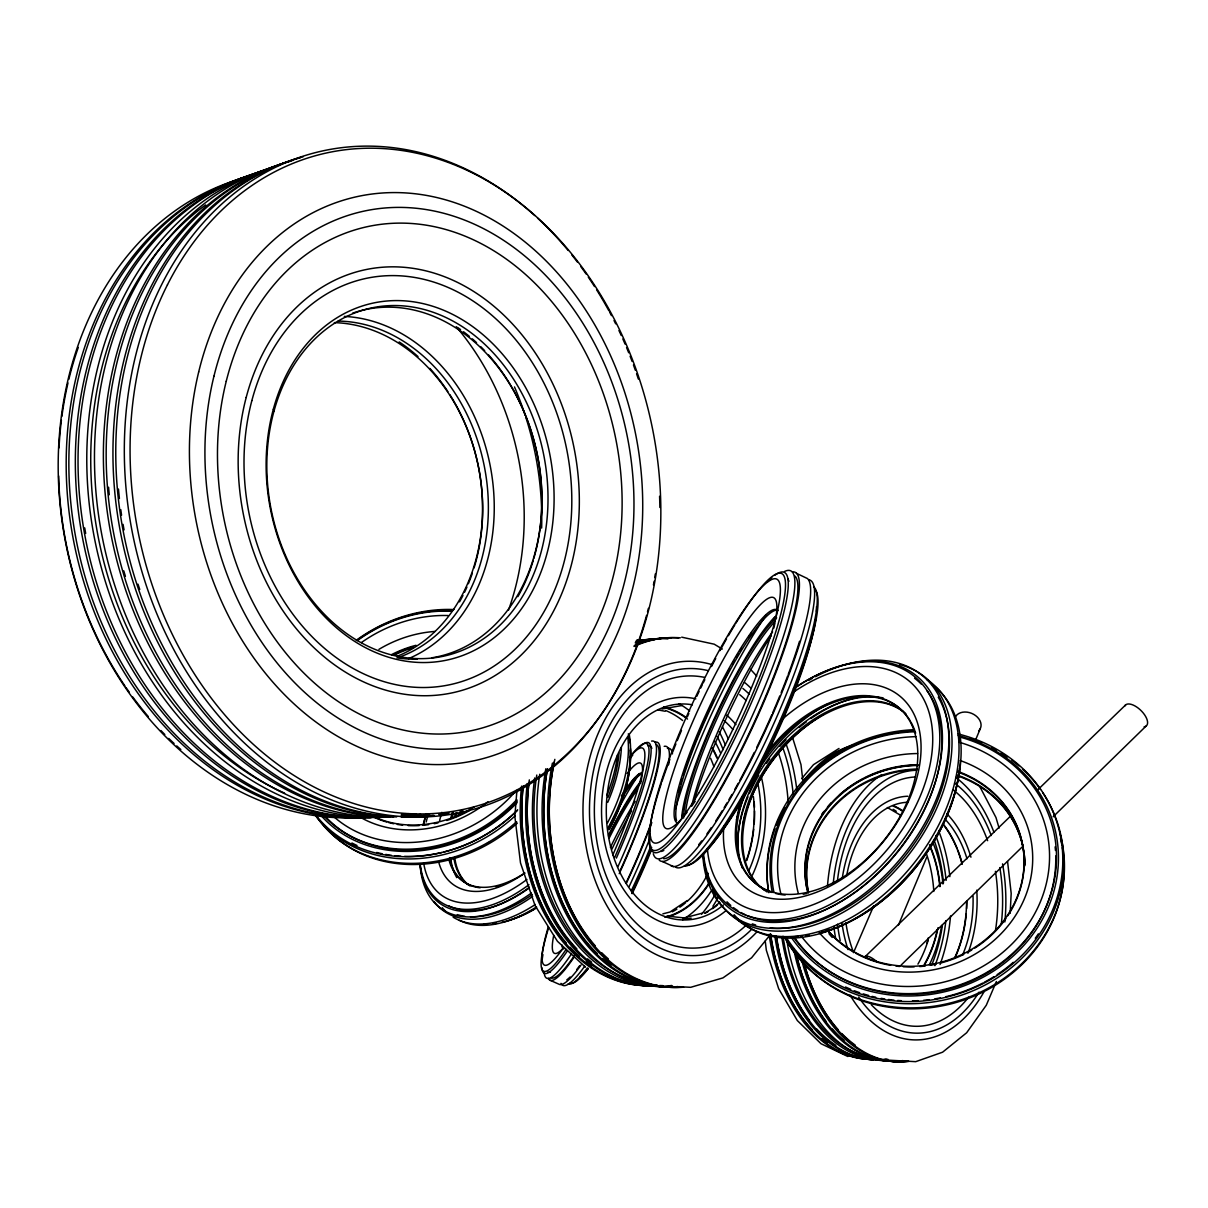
<?xml version="1.0" encoding="UTF-8"?>
<svg xmlns="http://www.w3.org/2000/svg" width="1208" height="1208" viewBox="0 0 1208 1208"><rect width="100%" height="100%" fill="white"/><g stroke="black" fill="none" stroke-linecap="round" stroke-linejoin="round"><path stroke-width="1.5" d="M1010.175 913.278L1011.187 893.376L1007.578 861.591M516.918 790.349L514.85 816.487L520.497 862.935L535.053 905.517M927.065 943.206L928.318 937.816M898.405 925.162L926.687 857.318M975.249 740.761L980.322 728.59M996.374 981.515L986.287 1005.237L966.642 1032.764L942.587 1052.198L915.694 1061.666L887.774 1060.126A159.245 104.583 -89.6 0 1 781.727 936.668M853.648 952.312L873.792 905.683M770.749 934.161L751.572 957.808L722.928 977.906L690.674 987.314L685.253 987.027A174.994 125.511 89.2 0 1 554.85 759.364M801.644 778.662L813.467 764.694L839.001 748.462M901.108 965.086L1022.21 846.929M1053.149 816.744L1145.984 726.159M1010.477 816.2L865.245 956.525A15.628 5.3 46 0 1 877.552 962.323M1037.612 789.972L1125.841 704.732M687.352 900.519L669.972 912.025L662.89 913.837M683.154 918.171L702.633 913.082M661.984 709.02L681.72 705.548M681.705 637.175L714.2 644.181L722.309 649.043M666.937 916.072L686.899 918.231M658.028 709.911L665.14 711.255M550.078 980.262L559.244 984.339A130.434 19.751 -65.7 0 0 581.003 965.026M662.407 861.53L673.566 866.619M796.389 573.287L807.457 578.556A159.169 27.739 -65 0 1 760.647 740.7A159.169 27.739 -65 0 1 670.817 865.623M847.85 1056.502L821.017 1043.727L797.31 1020.534L778.662 988.688L766.325 950.198L765.238 941.002M887.351 807.518L901.108 815.551M585.533 967.2L557.432 941.289L535.174 905.713M750.485 669.292L756.736 676.118M979.628 786.227L995.981 817.544L999.091 828.129M792.312 736.774L800.995 764.664L803.169 783.328M955.785 777.423A138.18 89.513 -89.7 0 1 993.867 832.085M1002.549 863.871A138.18 89.513 -89.7 0 1 1004.845 921.976M984.158 991.481A138.18 89.513 -89.7 0 1 850.039 995.015M829.262 934.237A138.18 89.513 -89.7 0 1 828.492 928.71M827.51 885.63A138.18 89.513 -89.7 0 1 881.493 774.736M954.531 783.086A131.461 85.119 -89.7 0 1 991.24 835.528M999.801 867.586A131.461 85.119 -89.7 0 1 1001.281 924.271M978.978 992.176A131.461 85.119 -89.7 0 1 858.661 997.129M835.815 939.295A131.461 85.119 -89.7 0 1 833.822 926.506M833.248 883.441A131.461 85.119 -89.7 0 1 916.827 770.251M953.233 789.941A124.666 80.755 -89.7 0 1 987.631 840.692M995.422 871.33A124.666 80.755 -89.7 0 1 995.528 930.115M968.514 997.28A124.666 80.755 -89.7 0 1 871.27 1004.694M840.194 940.609A124.666 80.755 -89.7 0 1 837.521 924.241M837.401 881.236A124.666 80.755 -89.7 0 1 914.486 777.031M946.755 813.633A105.036 68.282 -89.7 0 1 970.945 857.197M976.759 890.175A105.036 68.282 -89.7 0 1 968.031 953.112M848.061 949.624A105.036 68.282 -89.7 0 1 841.961 923.048M842.293 878.08A105.036 68.282 -89.7 0 1 907.812 796.238M944.867 819.009A98.95 64.341 -89.7 0 1 967.019 858.767M973.029 896.125A98.95 64.341 -89.7 0 1 962.519 955.166M853.663 952.689A98.95 64.341 -89.7 0 1 845.917 922.852M846.672 875.77A98.95 64.341 -89.7 0 1 907.706 802.263M873.339 1059.28A158.459 104.613 -89.6 0 1 769.088 934.312M803.38 781.259A158.459 104.613 -89.6 0 1 851.715 745.472M827.193 1042.73A156.617 103.405 -89.6 0 1 821.742 1038.548M812.501 1029.956A156.617 103.405 -89.6 0 1 770.372 933.905M824.188 762.127A156.617 103.405 -89.6 0 1 828.839 758.669M833.595 755.559A156.617 103.405 -89.6 0 1 838.443 752.826M873.127 1059.461A158.565 104.613 -89.6 0 1 770.704 934.388M818.118 766.551A158.565 104.613 -89.6 0 1 851.519 745.97M886.174 1059.114A158.807 104.613 -89.6 0 1 880.723 1059.673M873.354 1059.748A158.807 104.613 -89.6 0 1 774.872 936.396M835.876 1045.328A156.98 103.39 -89.6 0 1 816.774 1029.035M809.481 1020.367A156.98 103.39 -89.6 0 1 776.17 935.958M887.805 1059.265A158.912 104.598 -89.6 0 1 880.511 1059.914M873.127 1059.793A158.912 104.598 -89.6 0 1 776.502 936.457M869.413 1057.136A157.402 103.375 -89.6 0 1 783.026 936.23M886.687 1060.835A159.547 104.583 -89.6 0 1 786.604 938.722M902.95 1060.594A159.879 104.567 -89.6 0 1 891.972 1061.303M886.43 1060.986A159.879 104.567 -89.6 0 1 793.49 948.114M844.06 1040.39A158.037 103.344 -89.6 0 1 832.297 1028.974M826.257 1021.636A158.037 103.344 -89.6 0 1 795.483 951.089M904.611 1060.745A159.984 104.552 -89.6 0 1 891.791 1061.394M888.091 1061.137A159.984 104.552 -89.6 0 1 795.876 951.783M908.597 1061.092A160.241 104.537 -89.7 0 1 890.236 1061.288M886.551 1060.73A160.241 104.537 -89.7 0 1 801.568 959.424M855.173 1045.086A158.384 103.329 -89.7 0 1 841.75 1033.504M837.944 1029.412A158.384 103.329 -89.7 0 1 804.755 966.007M908.446 1061.485A160.347 104.537 -89.7 0 1 804.694 965.056M943.191 824.566A98.694 64.356 -89.7 0 1 962.036 864.052M966.596 901.334A98.694 64.356 -89.7 0 1 954.562 958.11M943.327 824.203A99.177 64.658 -89.7 0 1 957.114 848.288M957.763 849.934A99.177 64.658 -89.7 0 1 962.248 863.886M966.838 901.334A99.177 64.658 -89.7 0 1 966.626 908.567M966.234 913.973A99.177 64.658 -89.7 0 1 954.743 958.382M938.767 831.149A134.254 89.014 -89.5 0 1 949.896 876.63M950.515 915.981A134.254 89.014 -89.5 0 1 940.081 964.497M935.762 835.589A128.561 85.255 -89.5 0 1 946.121 880.39M945.879 920.677A128.561 85.255 -89.5 0 1 934.901 965.69M934.101 840.209A122.929 81.495 -89.5 0 1 943.493 883.048M942.451 924.875A122.929 81.495 -89.5 0 1 931.881 964.573M933.12 843.184A107.738 71.136 -89.6 0 1 942.965 883.984M941.636 925.615A107.738 71.136 -89.6 0 1 929.36 964.754M893.301 805.66A98.135 64.719 -89.6 0 1 902.754 810.779M929.511 844.724A98.135 64.719 -89.6 0 1 940.111 886.506M938.027 927.684A98.135 64.719 -89.6 0 1 924.558 964.754M893.18 806.114A97.667 64.401 -89.6 0 1 902.587 811.202M930.704 848.439A97.667 64.401 -89.6 0 1 939.764 886.566M937.317 929.405A97.667 64.401 -89.6 0 1 924.286 964.452M893.18 809.33A97.41 64.401 -89.6 0 1 896.245 811.278M926.264 853.331A97.41 64.401 -89.6 0 1 933.784 891.474M928.227 939.945A97.41 64.401 -89.6 0 1 917.929 964.135M736.487 819.885A131.249 85.3 -51 0 1 827.571 704.113M742.845 823.962A122.159 79.441 -51 0 1 745.638 813.15M746.77 809.541A122.159 79.441 -51 0 1 822.769 714.804M932.138 684.498A152.314 98.95 -51 0 1 910.741 871.95A152.314 98.95 -51 0 1 734.117 914.728M767.201 892.017A113.084 73.295 -51 0 1 772.894 759.772A113.084 73.295 -51 0 1 902.905 711.391M926.944 679.621A153.084 99.282 -51 0 1 911.965 865.698A153.084 99.282 -51 0 1 733.422 915.875M899.477 664.491A153.522 99.071 -51 0 1 910.017 853.105A153.522 99.071 -51 0 1 719.017 901.817M716.948 898.616A153.522 99.071 -51 0 1 712.524 890.1M764.936 755.181A113.416 73.144 -51 0 1 911.949 725.283A113.416 73.144 -51 0 1 824.702 886.717A113.416 73.144 -51 0 1 742.573 796.57M910.892 722.006A113.356 73.16 -51 0 1 915.649 733.15M806.823 893.558A113.356 73.16 -51 0 1 803.154 894.222M785.155 895.037A113.356 73.16 -51 0 1 775.717 893.497M772.154 892.485A113.356 73.16 -51 0 1 744.279 795.619M744.913 793.958A113.356 73.16 -51 0 1 746.257 790.621M759.892 764.83A113.356 73.16 -51 0 1 909.971 720.436M764.634 890.236A113.129 73.265 -51 0 1 775.143 754.683A113.129 73.265 -51 0 1 905.909 713.777M793.445 688.802A147.361 94.647 -51 0 1 937.665 716.737A147.361 94.647 -51 0 1 838.261 899.945A147.361 94.647 -51 0 1 703.569 854.434M792.78 692.637A140.551 90.192 -51 0 1 930.749 719.122A140.551 90.192 -51 0 1 834.909 894.162A140.551 90.192 -51 0 1 707.36 848.68M795.725 687.428A149.158 95.87 -51 0 1 940.579 718.337A149.158 95.87 -51 0 1 837.793 903.342A149.158 95.87 -51 0 1 703.086 854.131M815.521 676.691A153.054 98.588 -51 0 1 948.552 731.233A153.054 98.588 -51 0 1 833.112 913.429A153.054 98.588 -51 0 1 702.799 854.6M809.088 680.24A153.054 98.588 -51 0 1 812.289 678.428M938.269 697.212A150.532 97.138 -51 0 1 911.089 848.076A150.532 97.138 -51 0 1 770.16 927.895M755.649 924.981A150.532 97.138 -51 0 1 752.267 923.848M959.409 768.469A146.183 95.206 -51 0 1 821.636 932.229M737.529 847.095A122.023 79.184 -51 0 1 747.963 796.887M749.383 793.52A122.023 79.184 -51 0 1 758.76 775.264M766.491 763.245A122.023 79.184 -51 0 1 769.677 758.851M779.855 746.317A122.023 79.184 -51 0 1 786 739.734M799.122 727.578A122.023 79.184 -51 0 1 806.4 721.795M810.885 718.549A122.023 79.184 -51 0 1 863.977 696.276M927.049 690.84A146.138 94.043 -51 0 1 898.344 851.142A146.138 94.043 -51 0 1 747.39 915.664M745.744 914.954A146.138 94.043 -51 0 1 740.942 912.538M737.877 910.696A146.138 94.043 -51 0 1 733.513 907.646M730.78 905.411A146.138 94.043 -51 0 1 726.974 901.802M914.562 678.232A146.138 94.043 -51 0 1 921.191 684.015M958.835 735.446A148.071 96.383 -51 0 1 959.877 742.452M960.39 761.251A148.071 96.383 -51 0 1 820.323 933.059M809.224 935.37A148.071 96.383 -51 0 1 805.57 935.883M798.382 936.517A148.071 96.383 -51 0 1 794.864 936.638M742.376 868.114A117.765 76.27 -51 0 1 774.796 750.727A117.765 76.27 -51 0 1 883.139 697.892M780.262 721.116A122.959 79.049 -51 0 1 917.748 723.788A122.959 79.049 -51 0 1 830.289 885.992A122.959 79.049 -51 0 1 723.894 825.668M959.454 736.91A143.148 130.313 -12.9 0 1 1025.879 939.492A143.148 130.313 -12.9 0 1 793.188 936.713M773.95 892.455A143.148 130.313 -12.9 0 1 914.562 731.761M959.212 742.24A136.579 124.288 -13 0 1 1021.138 933.844A136.579 124.288 -13 0 1 801.085 935.958M780.821 893.618A136.579 124.288 -13 0 1 915.86 736.654M1062.406 847.714A147.512 134.617 -12.7 0 1 1063.221 853.316M1063.614 857.061A147.512 134.617 -12.7 0 1 955.845 1002.58A147.512 134.617 -12.7 0 1 784.868 937.03M1060.503 838.563A147.512 134.617 -12.7 0 1 1061.726 844.015M1023.81 851.413A109.611 99.977 -12.8 0 1 1024.988 864.611M808.379 891.821A109.611 99.977 -12.8 0 1 915.649 769.783M957.521 775.868A109.611 99.977 -12.8 0 1 1023.116 847.699M1059.854 833.037A148.342 135.311 -12.7 0 1 968.212 997.37A148.342 135.311 -12.7 0 1 784.46 937.227M1042.64 792.569A148.946 135.719 -12.8 0 1 989.11 982.859A148.946 135.719 -12.8 0 1 785.275 937.544M768.394 890.855A148.946 135.719 -12.8 0 1 775.008 828.567M776.261 825.26A148.946 135.719 -12.8 0 1 784.868 807.442M969.435 738.39A148.946 135.719 -12.8 0 1 981.651 742.92M991.647 747.586A148.946 135.719 -12.8 0 1 996.464 750.183M1001.205 752.977A148.946 135.719 -12.8 0 1 1007.366 756.978M1011.821 760.179A148.946 135.719 -12.8 0 1 1018.903 765.872M1022.995 769.526A148.946 135.719 -12.8 0 1 1040.496 789.458M958.095 771.504A110.079 100.279 -12.9 0 1 1000.707 924.482A110.079 100.279 -12.9 0 1 827.178 929.677M807.82 892.682A110.079 100.279 -12.9 0 1 918.035 764.74M958.261 772.244A110.003 100.234 -12.9 0 1 1007.834 915.694M1005.871 918.578A110.003 100.234 -12.9 0 1 974.871 948.069M971.76 950.001A110.003 100.234 -12.9 0 1 967.004 952.689M963.773 954.365A110.003 100.234 -12.9 0 1 941.425 962.821M936.094 964.135A110.003 100.234 -12.9 0 1 930.689 965.192M925.207 966.007A110.003 100.234 -12.9 0 1 919.696 966.581M914.184 966.883A110.003 100.234 -12.9 0 1 903.297 966.747M899.658 966.475A110.003 100.234 -12.9 0 1 896.034 966.083M890.628 965.298A110.003 100.234 -12.9 0 1 855.611 953.172M854.011 952.266A110.003 100.234 -12.9 0 1 827.435 930.326M807.216 889.752A110.003 100.234 -12.9 0 1 918.231 765.464M832.252 937.423A109.686 100.022 -12.8 0 1 829.836 934.796M808.484 892.954A109.686 100.022 -12.8 0 1 917.31 768.998M957.355 775.143A109.686 100.022 -12.8 0 1 1024.867 865.804M958.08 733.966A148.569 135.326 -12.9 0 1 1030.213 946.362A148.569 135.326 -12.9 0 1 786.03 937.136M768.832 892.697A148.569 135.326 -12.9 0 1 913.52 729.707M958.186 735.627A144.869 131.883 -12.9 0 1 1027.495 941.168A144.869 131.883 -12.9 0 1 790.908 936.804M772.169 891.776A144.869 131.883 -12.9 0 1 912.961 731.036M960.134 760.527A119.441 108.735 -12.9 0 1 1007.744 926.234A119.441 108.735 -12.9 0 1 819.235 932.651M798.322 893.346A119.441 108.735 -12.9 0 1 917.536 753.55M1055.128 846.868A141.895 129.211 -12.9 0 1 1055.46 850.477M1055.732 855.898A141.895 129.211 -12.9 0 1 955.271 987.208A141.895 129.211 -12.9 0 1 794.804 937.921M821.682 814.373A114.171 104.115 -12.8 0 1 823.901 811.383M827.465 807.004A114.171 104.115 -12.8 0 1 831.27 802.776M839.485 794.909A114.171 104.115 -12.8 0 1 863.267 778.843M864.868 778.028A114.171 104.115 -12.8 0 1 917.536 765.072M1038.351 933.86A146.047 133.076 -12.8 0 1 1035.301 938.239M1013.285 962.308A146.047 133.076 -12.8 0 1 997.129 974.63M994.003 976.653A146.047 133.076 -12.8 0 1 984.339 982.24M982.708 983.101A146.047 133.076 -12.8 0 1 945.879 996.691M940.413 997.868A146.047 133.076 -12.8 0 1 934.871 998.865M929.284 999.68A146.047 133.076 -12.8 0 1 923.667 1000.284M918.05 1000.677A146.047 133.076 -12.8 0 1 912.448 1000.888M901.364 1000.707A146.047 133.076 -12.8 0 1 897.665 1000.481M893.965 1000.149A146.047 133.076 -12.8 0 1 888.439 999.499M884.769 998.956A146.047 133.076 -12.8 0 1 881.13 998.337M875.725 997.234A146.047 133.076 -12.8 0 1 872.176 996.389M868.673 995.483A146.047 133.076 -12.8 0 1 863.222 993.867M859.613 992.674A146.047 133.076 -12.8 0 1 854.252 990.726M850.734 989.307A146.047 133.076 -12.8 0 1 845.54 987.011M454.661 816.306A115.077 65.111 -54.3 0 1 455.945 812.893M629.353 735.068A133.529 75.5 -54.3 0 1 608.092 828.009M536.548 906.891A133.529 75.5 -54.3 0 1 459.342 920.285M461.577 813.392A107.119 60.642 -54.3 0 1 462.921 810.009M528.953 884.694A129.09 72.103 -54.2 0 1 420.173 863.916M423.344 824.158A129.09 72.103 -54.2 0 1 426.258 813.679M627.752 736.623A134.194 75.727 -54.3 0 1 607.548 822.799M535.355 904.475A134.194 75.727 -54.3 0 1 453.166 917.204M445.963 911.663A134.194 75.727 -54.3 0 1 442.234 907.661M621.395 747.51A134.526 75.53 -54.3 0 1 607.745 802.354M532.653 896.427A134.526 75.53 -54.3 0 1 433.944 901.47M470.018 885.992A99.147 55.93 -54.3 0 1 454.661 856.955M460.173 815.234A99.147 55.93 -54.3 0 1 462.015 810.13M468.961 885.283A99.177 55.9 -54.3 0 1 453.861 858.042M459.146 814.509A99.177 55.9 -54.3 0 1 460.339 811.112M526.945 879.469A123.11 68.705 -54.2 0 1 423.615 862.739M426.197 821.999A123.11 68.705 -54.2 0 1 428.462 813.679M617.575 754.743A134.103 75.138 -54.3 0 1 606.778 795.347M531.354 893.059A134.103 75.138 -54.3 0 1 420.052 863.629M529.391 887.261A130.66 73.054 -54.2 0 1 419.901 863.66M423.298 825.245A130.66 73.054 -54.2 0 1 426.243 814.645M619.055 752.992A131.898 74.05 -54.3 0 1 608.001 797.355M532.381 894.449A131.898 74.05 -54.3 0 1 470.561 916.796M464.672 916.268A131.898 74.05 -54.3 0 1 457.258 914.607M630.289 750.183A128.184 72.691 -54.3 0 1 609.104 829.579M534.555 909.08A128.184 72.691 -54.3 0 1 509.112 920.164M528.787 888.288A128.033 71.665 -54.3 0 1 448.787 905.879M524.74 873.158A107.738 60.249 -54.2 0 1 438.821 862.497M439.591 820.7A107.738 60.249 -54.2 0 1 441.871 812.335M524.77 873.052A99.388 55.764 -54.3 0 1 449.195 860.655M450.584 818.737A99.388 55.764 -54.3 0 1 452.577 812.003M628.341 733.815A129.845 73.567 -54.3 0 1 630.002 742.89M630.516 748.658A129.845 73.567 -54.3 0 1 608.817 829.534M536.579 907.842A129.845 73.567 -54.3 0 1 502.045 922.338M496.443 923.365A129.845 73.567 -54.3 0 1 492.789 923.818M487.473 924.105A129.845 73.567 -54.3 0 1 484.061 924.075M499.886 885.887A99.358 55.795 -54.3 0 1 496.171 886.793M480.15 887.789A99.358 55.795 -54.3 0 1 449.436 858.073M452.079 817.801A99.358 55.795 -54.3 0 1 453.604 812.727M456.775 877.642A103.239 58.195 -54.3 0 1 450.735 858.375M455.929 816.714A103.239 58.195 -54.3 0 1 457.122 813.18M451.188 864.958A106.983 60.43 -54.3 0 1 450.418 857.771M516.828 799.56A133.68 112.555 -32.6 0 1 322.43 814.403M357.432 640.527A133.68 112.555 -32.6 0 1 451.762 611.218M515.106 791.769A127.535 107.346 -32.5 0 1 332.91 815.868M361.403 642.55A127.535 107.346 -32.5 0 1 448.213 615.551M517.341 823.101A137.833 116.436 -32.6 0 1 322.989 824.188M516.616 821.712A138.588 117.01 -32.6 0 1 316.873 817.016M515.121 815.853A139.116 117.297 -32.6 0 1 315.424 815.46M474.366 806.733A102.816 86.674 -32.6 0 1 370.645 815.128M391.664 654.555A102.816 86.674 -32.6 0 1 416.005 645.298M470.093 810.266A102.755 86.629 -32.6 0 1 446.764 820.489M438.006 822.89A102.755 86.629 -32.6 0 1 434.261 823.69M428.614 824.641A102.755 86.629 -32.6 0 1 422.951 825.306M419.206 825.577A102.755 86.629 -32.6 0 1 408.138 825.592M402.657 825.155A102.755 86.629 -32.6 0 1 397.266 824.415M393.733 823.75A102.755 86.629 -32.6 0 1 388.568 822.527M386.756 822.029A102.755 86.629 -32.6 0 1 372.804 816.638M392.132 655.295A102.755 86.629 -32.6 0 1 412.925 647.02M517.688 809.904A138.754 116.919 -32.6 0 1 315.62 814.856M356.269 640.285A138.754 116.919 -32.6 0 1 453.951 609.557M517.13 802.58A135.281 113.93 -32.6 0 1 320.437 814.781M356.707 640.512A135.281 113.93 -32.6 0 1 452.532 610.569M394.578 654.056A110.472 93.288 -32.6 0 1 411.928 647.02M517.311 800.949A132.518 111.634 -32.6 0 1 323.427 814.268M394.593 654.993A106.666 90.026 -32.6 0 1 413.076 647.654M487.926 801.75A111.544 93.937 -32.6 0 1 358.519 816.17M378.919 649.36A111.544 93.937 -32.6 0 1 434.88 631.452M517.326 810.387A136.413 115.002 -32.6 0 1 443.427 852.093M441.599 852.531A136.413 115.002 -32.6 0 1 404.589 856.351M400.784 856.185A136.413 115.002 -32.6 0 1 395.091 855.732M391.332 855.294A136.413 115.002 -32.6 0 1 385.745 854.418M382.09 853.724A136.413 115.002 -32.6 0 1 376.715 852.47M356.994 845.479A136.413 115.002 -32.6 0 1 351.936 842.988M490.101 841.825A133.952 113.22 -32.7 0 1 486.975 843.622M655.763 985.124A172.744 125.33 89.3 0 1 521.569 786.136M636.722 640.451A172.744 125.33 89.3 0 1 651.188 640.361M591.769 965.932A170.736 123.88 89.3 0 1 586.152 961.885M579.296 956.207A170.736 123.88 89.3 0 1 570.101 947.238M566.371 943.07A170.736 123.88 89.3 0 1 523.139 786.453M657.379 985.23A172.865 125.345 89.3 0 1 523.155 786.091M636.495 640.497A172.865 125.345 89.3 0 1 652.788 640.225M661.274 985.486A173.167 125.375 89.3 0 1 527.277 783.539M636.692 640.617A173.167 125.375 89.3 0 1 653.045 639.696M591.648 962.187A171.159 123.911 89.3 0 1 587.496 958.865M576.85 948.869A171.159 123.911 89.3 0 1 528.998 782.603M662.905 985.592A173.288 125.375 89.3 0 1 529.331 779.885M636.465 640.753A173.288 125.375 89.3 0 1 654.645 639.545M671.739 985.486A173.68 125.421 89.2 0 1 534.706 777.952M636.178 641.388A173.68 125.421 89.2 0 1 659.81 639.092M635.468 981.243A171.672 123.956 89.2 0 1 536.775 775.038M672.705 986.226A174.028 125.436 89.2 0 1 539.765 774.237M635.317 642.399A174.028 125.436 89.2 0 1 667.949 638.896M677.975 986.559A174.435 125.481 89.2 0 1 545.835 768.756M636.963 643.064A174.435 125.481 89.2 0 1 669.564 638.232M611.067 965.222A172.412 124.016 89.2 0 1 602.732 958.593M597.356 953.656A172.412 124.016 89.2 0 1 547.39 769.285M679.621 986.664A174.556 125.481 89.2 0 1 547.466 768.711M635.257 644.121A174.556 125.481 89.2 0 1 671.195 638.096M683.592 986.921A174.858 125.511 89.2 0 1 552.433 763.079M634.17 645.842A174.858 125.511 89.2 0 1 678.73 637.945M608.334 958.895A172.835 124.047 89.2 0 1 601.629 952.659M595.242 945.834A172.835 124.047 89.2 0 1 554.351 761.855M634.14 646.446A174.994 125.511 89.2 0 1 680.361 637.809M757.144 931.61A150.864 107.572 89.1 0 1 585.925 845.645A150.864 107.572 89.1 0 1 711.829 664.581M744.43 682.324A150.864 107.572 89.1 0 1 751.225 688.424M786.151 744.264A150.864 107.572 89.1 0 1 796.948 791.104M751.618 929.39A143.541 102.302 89.1 0 1 592.207 843.516A143.541 102.302 89.1 0 1 708.341 670.682M742.875 688.439A143.541 102.302 89.1 0 1 749.353 694.238M782.829 747.827A143.541 102.302 89.1 0 1 793.263 794.97M745.623 925.721A136.111 97.048 89.1 0 1 596.903 841.583A136.111 97.048 89.1 0 1 704.4 677.341M739.719 694.676A136.111 97.048 89.1 0 1 746.257 700.534M778.496 753.173A136.111 97.048 89.1 0 1 788.19 803.003M726.204 910.47A114.639 81.993 89.2 0 1 603.139 833.475A114.639 81.993 89.2 0 1 695.823 698.828M726.778 715.196A114.639 81.993 89.2 0 1 735.974 724.604M761.282 776.638A114.639 81.993 89.2 0 1 752.418 875.12M723.426 905.003A107.995 77.252 89.2 0 1 608.032 833.807A107.995 77.252 89.2 0 1 692.411 704.808M724.196 720.678A107.995 77.252 89.2 0 1 732.894 729.541M757.944 783.826A107.995 77.252 89.2 0 1 748.869 870.545M753.384 796.495A107.693 77.236 89.2 0 1 746.408 860.383M719.696 902.391A107.693 77.236 89.2 0 1 704.883 912.855M691.127 918.095A107.693 77.236 89.2 0 1 685.661 919.152M663.554 706.937A106.983 77.508 89.3 0 1 686.265 717.537M712.539 748.114A106.983 77.508 89.3 0 1 717.295 757.809M708.703 884.332A106.983 77.508 89.3 0 1 666.771 917.234M663.449 707.45A106.455 77.146 89.3 0 1 687.503 719.062M712.192 748.416A106.455 77.146 89.3 0 1 716.933 758.065M710.213 881.085A106.455 77.146 89.3 0 1 664.853 917.189M754.185 801.901A108.207 77.614 89.2 0 1 754.487 807.367M754.577 810.991A108.207 77.614 89.2 0 1 754.215 823.826M753.716 829.292A108.207 77.614 89.2 0 1 746.665 860.609M717.024 905.26A108.207 77.614 89.2 0 1 712.629 908.627M708.054 911.602A108.207 77.614 89.2 0 1 704.944 913.339M679.017 703.736A117.433 85.194 89.3 0 1 689.647 710.923M714.728 741.168A117.433 85.194 89.3 0 1 720.436 752.72M711.044 891.278A117.433 85.194 89.3 0 1 682.701 919.726M665.834 710.591A106.153 77.116 89.3 0 1 682.626 720.496M710.606 758.292A106.153 77.116 89.3 0 1 713.958 766.793M708.145 873.248A106.153 77.116 89.3 0 1 687.05 901.5M685.661 902.708A106.153 77.116 89.3 0 1 679.878 907.193M676.873 909.171A106.153 77.116 89.3 0 1 672.252 911.798M717.174 736.382A133.937 97.546 89.3 0 1 723.139 749.655M715.076 894.554A133.937 97.546 89.3 0 1 701.606 914.199M719.319 731.897A140.068 102.031 89.3 0 1 725.434 745.185M718.337 897.106A140.068 102.031 89.3 0 1 712.901 906.257M722.429 726.778A146.289 106.546 89.3 0 1 728.213 738.783M610.418 847.427A104.235 16.051 -65.7 0 1 635.197 801.342M651.595 849.632A118.973 18.543 -65.7 0 1 632.161 893.709M588.281 968.363A118.973 18.543 -65.7 0 1 580.263 976.366M611.958 849.103A118.973 18.543 -65.7 0 1 631.542 810.93M667.405 748.386A129.89 19.857 -65.7 0 1 672.463 753.913M650.493 836.918A129.89 19.857 -65.7 0 1 629.172 886.491M584.702 966.204A129.89 19.857 -65.7 0 1 560.995 983.357M651.021 823.403A127.897 19.358 -65.7 0 1 646.944 834.124M646.325 835.74A127.897 19.358 -65.7 0 1 626.106 882.837M579.583 965.811A127.897 19.358 -65.7 0 1 576.669 969.601M570.131 976.985A127.897 19.358 -65.7 0 1 566.794 979.884M609.043 838.428A96.353 14.572 -65.7 0 1 637.416 789.655M629.881 757.114A124.998 17.924 -65.7 0 1 614.676 857.454M566.099 949.428A124.998 17.924 -65.7 0 1 548.613 927.729M629.504 757.491A119.169 17.003 -65.7 0 1 612.849 854.932M563.336 947.918A119.169 17.003 -65.7 0 1 548.356 926.672M651.61 741.108A130.011 18.935 -65.7 0 1 617.877 866.815M571.339 954.078A130.011 18.935 -65.7 0 1 544.129 972.274M655.989 744.49A127.957 18.845 -65.7 0 1 619.659 871.723M574.298 955.739A127.957 18.845 -65.7 0 1 551.12 977.906M651.701 847.397A124.817 19.373 -65.7 0 1 631.678 892.999M588.251 968.59A124.817 19.373 -65.7 0 1 570.131 983.055M639.213 747.571A126.568 18.226 -65.7 0 1 616.367 858.118M567.141 951.27A126.568 18.226 -65.7 0 1 541.848 967.608M542.256 959.016A126.568 18.226 -65.7 0 1 542.936 954.637M630.44 758.111A126.568 18.226 -65.7 0 1 632.796 754.985M550.471 972.032A124.077 17.999 -65.7 0 1 547.828 972.123M647.881 745.789A124.077 17.999 -65.7 0 1 651.837 748.416M650.885 846.023A126.402 19.539 -65.7 0 1 631.18 891.021M587.42 967.955A126.402 19.539 -65.7 0 1 568.138 983.901M608.47 835.121A100.309 15.115 -65.7 0 1 640.769 781.365M608.545 836.208A96.368 14.526 -65.7 0 1 639.621 784.536M608.53 827.782A125.964 19.011 -65.7 0 1 639.168 773.875M664.204 746.348A130.434 19.751 -65.7 0 1 668.583 764.785M651.822 822.557A130.434 19.751 -65.7 0 1 626.408 883.214M655.219 742.195A130.509 19.222 -65.7 0 1 619.221 873.686M573.709 957.702A130.509 19.222 -65.7 0 1 548.236 978.238M627.178 773.482A104.371 15.07 -65.7 0 1 642.233 774.207M642.052 775.566A104.371 15.07 -65.7 0 1 640.572 783.509M562.958 948.461A104.371 15.07 -65.7 0 1 553.747 935.294M563.894 948.793A96.398 14.179 -65.7 0 1 561.72 944.671M621.365 795.996A96.398 14.179 -65.7 0 1 641.614 772.833M621.622 798.307A96.398 14.239 -65.7 0 1 641.795 773.8M625.17 791.315A100.34 14.828 -65.7 0 1 627.103 788.401M630.772 783.161A100.34 14.828 -65.7 0 1 634.411 778.435M1124.678 706.151A14.753 7.022 44.2 0 1 1141.802 711.361A14.753 7.022 44.2 0 1 1144.112 726.823M691.64 806.038A127.157 22.575 -65 0 1 772.591 631.875M735.748 623.388A152.57 25.096 -65 0 1 780.459 615.431A152.57 25.096 -65 0 1 684.543 821.742A152.57 25.096 -65 0 1 661.32 783.494M661.863 781.863A152.57 25.096 -65 0 1 669.881 759.364M672.645 752.176A152.57 25.096 -65 0 1 675.906 743.947M677.25 740.61A152.57 25.096 -65 0 1 681.478 730.447M687.337 716.903A152.57 25.096 -65 0 1 688.847 713.505M696.714 696.427A152.57 25.096 -65 0 1 699.13 691.354M700.746 687.986A152.57 25.096 -65 0 1 702.361 684.664M703.177 683.003A152.57 25.096 -65 0 1 704.823 679.696M711.497 666.544A152.57 25.096 -65 0 1 715.71 658.526M719.998 650.614A152.57 25.096 -65 0 1 726.536 638.926M728.409 635.695A152.57 25.096 -65 0 1 734.841 624.853M816.457 606.703A145.141 26.093 -65 0 1 816.427 611.369M815.732 618.858A145.141 26.093 -65 0 1 772.184 743.388A145.141 26.093 -65 0 1 705.834 850.855M693.679 802.459A145.141 26.093 -65 0 1 771.112 635.876M808.786 579.734A158.49 27.92 -65 0 1 768.53 735.159A158.49 27.92 -65 0 1 675.272 866.951M799.53 641.282A156.058 27.195 -65 0 1 788.22 674.442M787.616 676.057A156.058 27.195 -65 0 1 781.153 692.607M779.764 696.004A156.058 27.195 -65 0 1 772.561 713.067M771.852 714.698A156.058 27.195 -65 0 1 756.631 747.631M754.26 752.448A156.058 27.195 -65 0 1 739.885 780.187M738.179 783.312A156.058 27.195 -65 0 1 734.796 789.383M731.897 794.486A156.058 27.195 -65 0 1 728.998 799.5M727.065 802.776A156.058 27.195 -65 0 1 724.181 807.563M722.278 810.674A156.058 27.195 -65 0 1 715.785 820.911M711.286 827.631A156.058 27.195 -65 0 1 706.906 833.882M701.652 840.934A156.058 27.195 -65 0 1 698.677 844.694M685.525 813.029A117.538 20.476 -65 0 1 720.21 711.678A117.538 20.476 -65 0 1 775.159 621.441M792.373 571.867A159.275 26.954 -65 0 1 753.294 725.766A159.275 26.954 -65 0 1 659.175 860.081M675.438 809.103A153.703 26.712 -65 0 1 766.431 614.736M677.311 822.92A117.614 19.887 -65 0 1 710.984 703.569A117.614 19.887 -65 0 1 777.876 610.689M676.601 820.579A117.599 19.962 -65 0 1 714.759 699.704A117.599 19.962 -65 0 1 778.118 610.402M683.622 817.982A117.553 20.385 -65 0 1 717.929 712.463A117.553 20.385 -65 0 1 776.653 617.832M678.05 792.373A122.416 20.793 -65 0 1 679.379 787.45M680.376 784.022A122.416 20.793 -65 0 1 681.976 778.737M683.124 775.128A122.416 20.793 -65 0 1 692.184 749.76M692.818 748.099A122.416 20.793 -65 0 1 713.943 699.704M720.451 686.537A122.416 20.793 -65 0 1 729.874 668.688M732.592 663.766A122.416 20.793 -65 0 1 734.434 660.534M736.261 657.348A122.416 20.793 -65 0 1 738.088 654.223M739.9 651.188A122.416 20.793 -65 0 1 741.682 648.213M748.507 637.477A122.416 20.793 -65 0 1 751.467 633.052M784.475 571.505A158.671 26.546 -65 0 1 747.843 725.54A158.671 26.546 -65 0 1 653.271 853.769M686.99 812.425A127.353 21.11 -65 0 1 669.187 785.2A127.353 21.11 -65 0 1 739.009 633.052A127.353 21.11 -65 0 1 775.657 619.176M774.856 623.388A127.353 21.11 -65 0 1 773.815 628.115M695.189 801.191A127.353 21.11 -65 0 1 692.003 805.736M774.615 575.385A154.473 25.519 -65 0 1 736.94 734.132A154.473 25.519 -65 0 1 650.146 834.109M767.352 581.954A154.473 25.519 -65 0 1 771.852 577.62M795.015 576.08A156.164 26.425 -65 0 1 751.874 727.412A156.164 26.425 -65 0 1 663.66 858.677M814.856 589.61A152.284 27.256 -65 0 1 774.026 737.726A152.284 27.256 -65 0 1 686.793 865.155M787.752 578.572A151.423 25.217 -65 0 1 788.884 581.365M663.796 850.477A151.423 25.217 -65 0 1 660.897 851.474M814.071 587.103A154.216 27.497 -65 0 1 772.622 737.076A154.216 27.497 -65 0 1 684.362 866.151M681.689 817.559A122.355 21.216 -65 0 1 717.235 712.146A122.355 21.216 -65 0 1 775.068 616.684M681.991 817.393A144.431 25.489 -65 0 1 682.746 814.268M773.12 619.825A144.431 25.489 -65 0 1 775.038 617.212M399.169 341.924A175.945 140.883 78.4 0 1 417.998 356.571M429.837 368.38A175.945 140.883 78.4 0 1 447.836 391.543M449.844 394.669A175.945 140.883 78.4 0 1 474.049 567.941M472.328 573.256A175.945 140.883 78.4 0 1 468.372 583.721M466.907 587.133A175.945 140.883 78.4 0 1 464.582 592.177M462.966 595.453A175.945 140.883 78.4 0 1 459.538 601.856M334.344 322.627A172.155 137.697 78.5 0 1 478.957 469.519A172.155 137.697 78.5 0 1 396.601 656.533M338.164 321.086A172.653 137.818 78.5 0 1 485.163 470.863A172.653 137.818 78.5 0 1 397.039 657.982M344.31 316.421A176.972 141.14 78.5 0 1 490.463 467.134A176.972 141.14 78.5 0 1 408.47 658.662M456.231 326.673A247.112 198.807 78.3 0 1 508.462 610.236M457.53 327.474A181.185 142.106 78.9 0 1 460.535 329.573M463.525 331.762A181.185 142.106 78.9 0 1 469.399 336.398M472.283 338.829A181.185 142.106 78.9 0 1 476.526 342.634M480.648 346.59A181.185 142.106 78.9 0 1 484.65 350.682M488.47 354.835A181.185 142.106 78.9 0 1 533.815 558.458M533.302 560.225A181.185 142.106 78.9 0 1 517.855 596.661M417.304 659.145A177.289 138.89 78.9 0 1 398.821 658.088M352.6 313.159A177.289 138.89 78.9 0 1 536.216 449.331A177.289 138.89 78.9 0 1 431.739 657.816M646.567 615.37A337.938 264.703 78.9 0 1 288.183 777.348A337.938 264.703 78.9 0 1 154.609 299.584A337.938 264.703 78.9 0 1 534.782 215.568M537.53 218.074A337.938 264.703 78.9 0 1 568.183 250.479M571.671 254.737A337.938 264.703 78.9 0 1 577.364 262.015M580.716 266.485A337.938 264.703 78.9 0 1 586.182 274.065M588.311 277.145A337.938 264.703 78.9 0 1 594.547 286.553M596.571 289.724A337.938 264.703 78.9 0 1 608.892 310.788M609.768 312.389A337.938 264.703 78.9 0 1 611.49 315.62M614.026 320.528A337.938 264.703 78.9 0 1 615.687 323.835M618.934 330.509A337.938 264.703 78.9 0 1 621.305 335.567M622.845 338.965A337.938 264.703 78.9 0 1 625.095 344.099M626.559 347.557A337.938 264.703 78.9 0 1 628.704 352.751M630.108 356.224A337.938 264.703 78.9 0 1 632.131 361.464M633.445 364.967A337.938 264.703 78.9 0 1 635.348 370.237M636.571 373.77A337.938 264.703 78.9 0 1 638.352 379.055M659.583 496.277A337.938 264.703 78.9 0 1 659.87 507.466M655.31 573.921A337.938 264.703 78.9 0 1 654.736 577.605M654.117 581.274A337.938 264.703 78.9 0 1 653.452 584.944M648.409 608.349A337.938 264.703 78.9 0 1 647.503 611.882M429.655 814.871A334.707 263.978 78.7 0 1 401.645 817.272M390.244 817.182A334.707 263.978 78.7 0 1 110.668 515.574A334.707 263.978 78.7 0 1 293.393 160.181M416.005 813.875A331.234 263.163 78.6 0 1 401.434 816.095M377.062 817.529A331.234 263.163 78.6 0 1 91.914 523.849A331.234 263.163 78.6 0 1 273.461 167.323M408.38 813.648A329.678 262.785 78.5 0 1 401.177 814.932M371.475 817.59A329.678 262.785 78.5 0 1 83.73 528.968A329.678 262.785 78.5 0 1 262.589 171.053M405.45 813.679A329.195 262.664 78.5 0 1 401.871 814.358M370.448 817.574A329.195 262.664 78.5 0 1 81.208 530.629A329.195 262.664 78.5 0 1 259.78 172.065M365.39 817.59A328.032 262.378 78.4 0 1 74.926 532.985A328.032 262.378 78.4 0 1 253.091 174.45M364.378 817.544A327.564 262.257 78.4 0 1 72.858 536.941A327.564 262.257 78.4 0 1 246.689 176.519M359.516 817.439A326.13 261.879 78.3 0 1 64.839 538.375A326.13 261.879 78.3 0 1 242.023 178.407M420.701 814.418A332.623 263.495 78.6 0 1 402.279 816.744M381.532 817.408A332.623 263.495 78.6 0 1 99.464 521.237A332.623 263.495 78.6 0 1 279.607 164.968M434.427 815.521A336.413 264.371 78.8 0 1 402.4 817.136M396.677 816.91A336.413 264.371 78.8 0 1 119.939 511.377A336.413 264.371 78.8 0 1 303.314 156.632M449.014 813.135A336.413 264.371 78.8 0 1 439.954 814.751M433.234 815.309A335.915 264.25 78.8 0 1 401.283 817.197M393.657 816.94A335.915 264.25 78.8 0 1 117.1 511.92A335.915 264.25 78.8 0 1 300.384 157.689M445.979 813.18A335.915 264.25 78.8 0 1 438.746 814.494M426.635 814.902A334.208 263.857 78.7 0 1 402.43 817.197M389.157 817.272A334.208 263.857 78.7 0 1 108.04 517.281A334.208 263.857 78.7 0 1 290.494 161.208M284.59 793.128A327.096 259.841 78.6 0 1 94.345 513.385A327.096 259.841 78.6 0 1 205.692 204.922M85.677 533.423A325.073 259.358 78.5 0 1 84.726 527.911M180.807 749.519A322.642 259.327 78.3 0 1 176.761 745.925M174.073 743.464A322.642 259.327 78.3 0 1 168.758 738.42M164.817 734.509A322.642 259.327 78.3 0 1 160.906 730.508M148.252 716.525A322.642 259.327 78.3 0 1 132.774 697.016M129.392 692.35A322.642 259.327 78.3 0 1 126.07 687.609M124.983 686.023A322.642 259.327 78.3 0 1 58.663 475.967M59.026 447.881A322.642 259.327 78.3 0 1 61.397 420.233M61.88 416.473A322.642 259.327 78.3 0 1 67.98 382.951M68.841 379.297A322.642 259.327 78.3 0 1 78.278 347.436M125.406 576.337A330.026 260.535 78.7 0 1 123.79 570.886M109.248 494.767A330.026 260.535 78.7 0 1 108.584 487.247M139.75 589.428A331.717 260.913 78.8 0 1 137.984 584.174M124.047 529.874A331.717 260.913 78.8 0 1 123.05 524.363M121.57 515.167A331.717 260.913 78.8 0 1 120.785 509.655M119.411 498.496A331.717 260.913 78.8 0 1 118.475 489.059M514.472 386.922A272.208 219.101 78.3 0 1 525.102 415.069M525.676 416.851A272.208 219.101 78.3 0 1 541.637 528.077M955.09 717.416A13.801 10.374 22.4 0 1 973.724 714.366A13.801 10.374 22.4 0 1 978.737 730.825M864.702 956.51A15.508 10.51 24.1 0 1 867.269 957.325M698.904 792.75A145.443 23.798 -65 0 0 777.937 579.976A145.443 23.798 -65 0 0 668.87 759.817A145.443 23.798 -65 0 0 698.904 792.75M213.952 376.186A272.902 212.004 79 0 0 468.734 746.725A272.902 212.004 79 0 0 575.536 312.072A272.902 212.004 79 0 0 213.952 376.186M198.701 371.913A288.093 224.008 79 0 0 469.081 761.75A288.093 224.008 79 0 0 580.369 302.106A288.093 224.008 79 0 0 198.701 371.913M273.914 411.384A177.818 138.995 79 0 0 436.028 657.545A177.818 138.995 79 0 0 512.373 377.364A177.818 138.995 79 0 0 273.914 411.384M273.325 409.255A182.272 142.333 79 0 0 439.591 661.395A182.272 142.333 79 0 0 517.447 374.042A182.272 142.333 79 0 0 273.325 409.255M251.853 400.618A207.429 162.023 79 0 0 442.611 686.038A207.429 162.023 79 0 0 529.346 358.051A207.429 162.023 79 0 0 251.853 400.618M246.19 397.447A215.99 168.637 79 0 0 445.269 694.132A215.99 168.637 79 0 0 534.842 352.268A215.99 168.637 79 0 0 246.19 397.447M226.243 381.26A257.334 199.954 79 0 0 465.412 731.822A257.334 199.954 79 0 0 567.609 322.672A257.334 199.954 79 0 0 226.243 381.26M167.459 284.771A335.296 262.332 78.9 0 0 391.845 812.048A335.296 262.332 78.9 0 0 627.103 346.439A335.296 262.332 78.9 0 0 167.459 284.771"/></g></svg>
